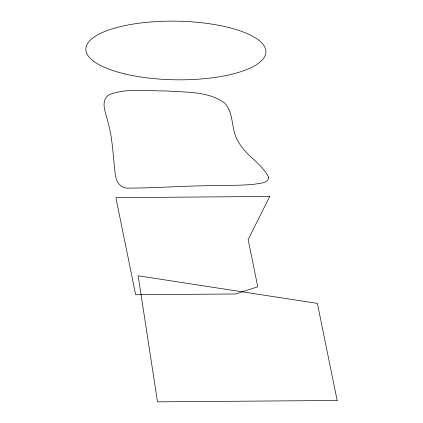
<?xml version="1.0" encoding="UTF-8"?>
<svg xmlns="http://www.w3.org/2000/svg" width="423" height="423" viewBox="0 0 423 423"><rect width="100%" height="100%" fill="white"/><g stroke="black" fill="none" stroke-linecap="round" stroke-linejoin="round"><path stroke-width="0.63" d="M268.732 177.311C268.092 183.756 258.966 183.185 254.202 184.269C242.194 185.433 230.112 185.311 218.067 185.528A427.96 139.331 0.9 0 0 202.559 185.813C178.247 186.205 153.967 188.071 129.655 188.087C119.365 189.319 115.209 179.849 114.956 171.156C112.946 154.992 112.608 138.517 108.108 122.755C106.374 113.977 99.188 100.51 109.552 94.525C127.26 87.931 146.813 91.209 165.287 90.887C185.121 92.505 207.624 90.786 224.539 102.948C234.543 113.486 230.593 129.951 238.366 141.753C245.89 155.712 261.631 163.326 268.732 177.311M269.726 196.468L248.132 239.524L257.766 286.805L235.696 293.974L135.667 294.736L115.881 197.641L269.726 196.468M337.157 400.481L157.493 401.85L138.162 275.785L317.377 303.386L337.157 400.481M125.039 73.972A90.041 29.314 0.9 0 0 265.644 53.985A90.041 29.314 0.9 0 0 136.936 23.508A90.041 29.314 0.9 0 0 125.039 73.972"/></g></svg>
